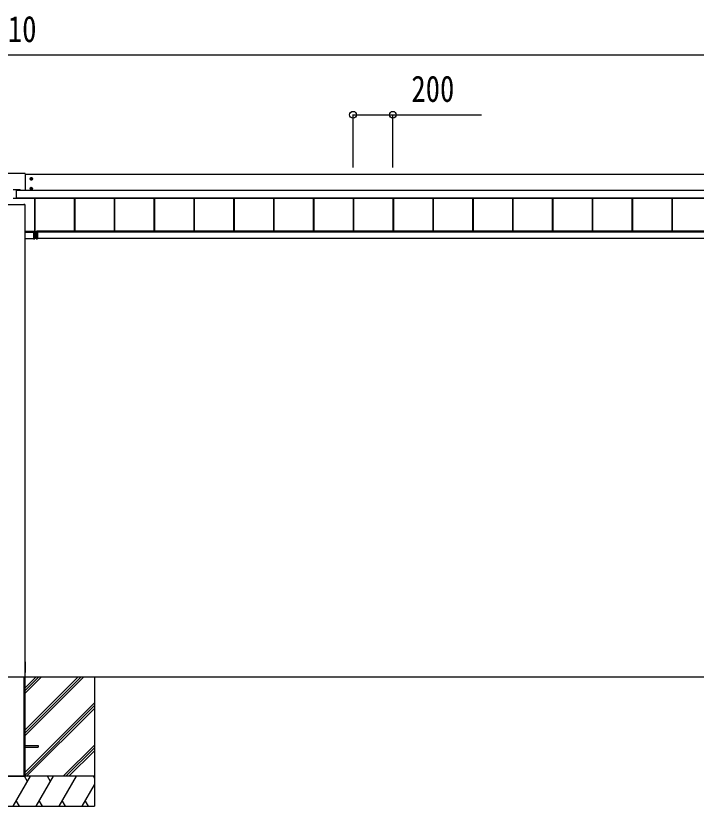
# Model space of a CAD drawing. Units: millimetres, scale not verified. Extents: x -16820 to 16820, y -11880 to 11880.
# Drawn here: x -8315 to -4898, y -8600 to -4632 of the extents above; entities that cross this region are included whole.
import ezdxf
from ezdxf.enums import TextEntityAlignment as Align

# ---------------------------------------------------------------- set-up
doc = ezdxf.new("R2010")
doc.units = ezdxf.units.MM
doc.header["$LTSCALE"] = 60
doc.layers.add('0-4_YKK_A1', color=4, linetype='Continuous')
doc.layers.add('0-5_YKK_D', color=6, linetype='Continuous')
doc.styles.add('ＭＳ ゴシック', font='')
doc.styles.get('ＭＳ ゴシック').set_extended_font_data('MS Gothic')

msp = doc.modelspace()

# ---------------------------------------------------------------- linework, layer by layer
at = {"layer": '0-4_YKK_A1'}
for p, q in [((-8267.92, -5424.66), (-8371.92, -5424.66)), ((-8266.92, -5425.66), (-8266.92, -5507.31)), ((-3172.92, -5428.88), (-8266.92, -5428.88)), ((-8244.17, -5450.62), (-8229.67, -5450.62)), ((-8239.2, -5449.86), (-8239.92, -5449.86)), ((-8236.92, -5457.87), (-8236.92, -5443.37)), ((-8234.64, -5451.38), (-8233.92, -5451.38)), ((-8327.42, -5504.81), (-8312.42, -5504.81)), ((-8312.42, -5504.81), (-8312.42, -5549.96)), ((-8312.42, -5504.99), (-8293.42, -5504.99)), ((-8312.42, -5506.99), (-8293.42, -5506.99)), ((-8312.42, -5507.31), (-3021.42, -5507.31)), ((-8312.42, -5507.8), (-3021.42, -5507.8)), ((-8293.42, -5507.31), (-8293.42, -5504.99)), ((-8244.17, -5500.59), (-8229.67, -5500.59)), ((-8239.2, -5499.83), (-8239.92, -5499.83)), ((-8236.92, -5507.84), (-8236.92, -5493.34)), ((-8234.64, -5501.35), (-8233.92, -5501.35)), ((-8312.42, -5549.96), (-8327.42, -5549.96)), ((-8312.42, -5546.77), (-3021.42, -5546.77)), ((-8312.42, -5547.29), (-3021.42, -5547.29)), ((-3021.42, -5547.43), (-8312.42, -5547.43)), ((-8221.42, -5547.43), (-8221.42, -5715.22)), ((-8221.02, -5547.43), (-8221.02, -5715.22)), ((-8218.42, -5547.43), (-8218.42, -5715.22)), ((-8021.42, -5547.43), (-8021.42, -5713.66)), ((-8018.82, -5547.43), (-8018.82, -5713.66)), ((-8018.42, -5547.43), (-8018.42, -5713.66)), ((-7821.42, -5547.43), (-7821.42, -5713.66)), ((-7818.82, -5547.43), (-7818.82, -5713.66)), ((-7818.42, -5547.43), (-7818.42, -5713.66)), ((-7621.42, -5547.43), (-7621.42, -5713.66)), ((-7618.82, -5547.43), (-7618.82, -5713.66)), ((-7618.42, -5547.43), (-7618.42, -5713.66)), ((-7421.42, -5547.43), (-7421.42, -5713.66)), ((-7418.82, -5547.43), (-7418.82, -5713.66)), ((-7418.42, -5547.43), (-7418.42, -5713.66)), ((-7221.42, -5547.43), (-7221.42, -5713.66)), ((-7218.82, -5547.43), (-7218.82, -5713.66)), ((-7218.42, -5547.43), (-7218.42, -5713.66)), ((-7021.42, -5547.43), (-7021.42, -5713.66)), ((-7018.82, -5547.43), (-7018.82, -5713.66)), ((-7018.42, -5547.43), (-7018.42, -5713.66)), ((-6821.42, -5547.43), (-6821.42, -5713.66)), ((-6818.82, -5547.43), (-6818.82, -5713.66)), ((-6818.42, -5547.43), (-6818.42, -5713.66)), ((-6621.42, -5547.43), (-6621.42, -5713.66)), ((-6618.82, -5547.43), (-6618.82, -5713.66)), ((-6618.42, -5547.43), (-6618.42, -5713.66)), ((-6421.42, -5547.43), (-6421.42, -5713.66)), ((-6418.82, -5547.43), (-6418.82, -5713.66)), ((-6418.42, -5547.43), (-6418.42, -5713.66)), ((-6221.42, -5547.43), (-6221.42, -5713.66)), ((-6218.82, -5547.43), (-6218.82, -5713.66)), ((-6218.42, -5547.43), (-6218.42, -5713.66)), ((-6021.42, -5547.43), (-6021.42, -5713.66)), ((-6018.82, -5547.43), (-6018.82, -5713.66)), ((-6018.42, -5547.43), (-6018.42, -5713.66)), ((-5821.42, -5547.43), (-5821.42, -5713.66)), ((-5818.82, -5547.43), (-5818.82, -5713.66)), ((-5818.42, -5547.43), (-5818.42, -5713.66)), ((-5621.42, -5547.43), (-5621.42, -5713.66)), ((-5618.82, -5547.43), (-5618.82, -5713.66)), ((-5618.42, -5547.43), (-5618.42, -5713.66)), ((-5421.42, -5547.43), (-5421.42, -5713.66)), ((-5418.82, -5547.43), (-5418.82, -5713.66)), ((-5418.42, -5547.43), (-5418.42, -5713.66)), ((-5221.42, -5547.43), (-5221.42, -5713.66)), ((-5218.82, -5547.43), (-5218.82, -5713.66)), ((-5218.42, -5547.43), (-5218.42, -5713.66)), ((-5021.42, -5547.43), (-5021.42, -5713.66)), ((-5018.82, -5547.43), (-5018.82, -5713.66)), ((-5018.42, -5547.43), (-5018.42, -5713.66)), ((-8369.62, -5579.31), (-8270.22, -5579.31)), ((-8273.92, -5579.24), (-8273.92, -5579.31)), ((-8272.42, -5579.22), (-8273.42, -5579.22)), ((-8273.42, -5579.22), (-8273.42, -5579.31)), ((-8272.42, -5579.02), (-8272.42, -5579.31)), ((-8272.12, -5579.01), (-8270.22, -5579.01)), ((-8272.12, -5579.01), (-8272.12, -5579.31)), ((-8270.22, -5579.01), (-8270.22, -5579.31)), ((-8269.92, -5579.02), (-8269.92, -5579.31)), ((-8269.92, -5713.66), (-8221.92, -5713.66)), ((-8269.92, -5715.66), (-8221.92, -5715.66)), ((-8269.92, -5718.53), (-8222.42, -5718.53)), ((-8269.92, -5750.01), (-8225.92, -5750.01)), ((-8225.92, -5718.29), (-8225.92, -5718.49)), ((-8220.2, -5718.3), (-8225.92, -5718.29)), ((-8225.92, -5718.79), (-8219.72, -5718.8)), ((-8225.92, -5752.57), (-8219.7, -5752.18)), ((-8225.92, -5752.27), (-8225.92, -5752.57)), ((-8221.92, -5713.66), (-8221.92, -5718.29)), ((-8221.92, -5715.22), (-8209.92, -5715.22)), ((-8220.2, -5715.72), (-8220.2, -5718.3)), ((-8220.2, -5715.72), (-8219.92, -5715.72)), ((-8220.2, -5718.3), (-8219.92, -5718.3)), ((-8219.72, -5718.5), (-8219.72, -5718.5)), ((-8219.7, -5715.22), (-8219.42, -5715.22)), ((-8219.7, -5718.8), (-8219.42, -5718.8)), ((-8219.42, -5751.89), (-8219.7, -5751.89)), ((-8219.42, -5718.8), (-8219.42, -5715.22)), ((-8219.42, -5751.89), (-8219.42, -5718.8)), ((-8212.42, -5718.8), (-8212.42, -5715.22)), ((-8212.14, -5715.22), (-8212.42, -5715.22)), ((-8212.42, -5751.89), (-8212.42, -5718.8)), ((-8212.14, -5718.8), (-8212.42, -5718.8)), ((-8212.42, -5751.89), (-8212.14, -5751.89)), ((-8205.92, -5752.57), (-8212.14, -5752.18)), ((-8212.12, -5718.5), (-8212.12, -5718.5)), ((-8205.92, -5718.79), (-8212.12, -5718.8)), ((-8211.64, -5715.72), (-8211.92, -5715.72)), ((-8211.64, -5718.3), (-8211.92, -5718.3)), ((-8211.64, -5715.72), (-8211.64, -5718.3)), ((-8211.64, -5718.3), (-8205.92, -5718.29)), ((-3169.92, -5713.66), (-8209.92, -5713.66)), ((-8209.92, -5713.66), (-8209.92, -5718.29)), ((-3169.92, -5715.66), (-8209.92, -5715.66)), ((-3169.92, -5718.53), (-8209.42, -5718.53)), ((-8205.92, -5718.29), (-8205.92, -5718.49)), ((-3170.77, -5750.01), (-8205.92, -5750.01)), ((-8205.92, -5752.27), (-8205.92, -5752.57)), ((-8267.69, -7875.8), (-8267.42, -7906.7)), ((-8268.12, -7930), (-8269.92, -7930)), ((-8267.92, -7930), (-8268.12, -7930)), ((-8267.42, -7906.7), (-8267.62, -7929.7)), ((-13469.92, -7950), (-2619.92, -7950)), ((-8369.62, -7950), (-8270.22, -7950)), ((-8273.92, -7950), (-8273.92, -8450)), ((-8272.42, -7950), (-8272.42, -8450)), ((-8269.92, -7946), (-8269.92, -8450)), ((-8269.92, -7950), (-8269.92, -8450)), ((-8269.92, -8035), (-8184.92, -7950)), ((-8269.92, -8020.86), (-8199.06, -7950)), ((-8269.92, -8006.71), (-8213.21, -7950)), ((-8269.92, -8247.13), (-7972.83, -7950.04)), ((-8269.92, -8232.99), (-7986.97, -7950.04)), ((-8269.92, -8218.85), (-8001.11, -7950.04)), ((-7919.92, -7950), (-7919.92, -8600)), ((-8269.92, -8430.98), (-7919.92, -8080.98)), ((-8269.92, -8445.12), (-7919.92, -8095.12)), ((-8260.66, -8450), (-7919.92, -8109.26)), ((-8269.92, -8295.5), (-8202.42, -8295.5)), ((-8269.92, -8304.5), (-8202.42, -8304.5)), ((-8202.42, -8295.5), (-8202.42, -8304.5)), ((-8076.81, -8450), (-7919.92, -8293.11)), ((-8062.67, -8450), (-7919.92, -8307.25)), ((-8048.53, -8450), (-7919.92, -8321.39)), ((-7919.92, -8450), (-8719.92, -8450)), ((-7919.92, -8450), (-8719.92, -8450)), ((-8369.92, -8450), (-8269.92, -8450)), ((-8327.93, -8600), (-8241.33, -8450)), ((-8256.33, -8475.98), (-8271.33, -8450)), ((-8212.46, -8600), (-8125.86, -8450)), ((-8140.86, -8475.98), (-8155.86, -8450)), ((-8096.99, -8600), (-8010.39, -8450)), ((-7919.92, -8458.66), (-7924.92, -8450)), ((-7981.52, -8600), (-7919.92, -8493.3)), ((-8719.92, -8600), (-7919.92, -8600)), ((-8312.93, -8574.02), (-8297.94, -8600)), ((-8197.47, -8574.02), (-8182.47, -8600)), ((-8082, -8574.02), (-8067, -8600)), ((-7966.52, -8574.02), (-7951.53, -8600))]:
    msp.add_line(p, q, dxfattribs=at)
for points in [[(-8236.92, -5444.84), (-8241.92, -5447.73), (-8241.92, -5453.5), (-8236.92, -5456.39), (-8231.92, -5453.5), (-8231.92, -5447.73)], [(-8236.92, -5494.81), (-8241.92, -5497.7), (-8241.92, -5503.47), (-8236.92, -5506.36), (-8231.92, -5503.47), (-8231.92, -5497.7)]]:
    msp.add_lwpolyline(points, close=True, dxfattribs=at)
for points in [[(-8239.92, -5449.86), (-8239.92, -5451.38), (-8239.2, -5451.38)], [(-8236.16, -5448.34), (-8236.16, -5447.62), (-8237.68, -5447.62), (-8237.68, -5448.34)], [(-8237.68, -5452.9), (-8237.68, -5453.62), (-8236.16, -5453.62), (-8236.16, -5452.9)], [(-8233.92, -5451.38), (-8233.92, -5449.86), (-8234.64, -5449.86)], [(-8239.92, -5499.83), (-8239.92, -5501.35), (-8239.2, -5501.35)], [(-8236.16, -5498.31), (-8236.16, -5497.59), (-8237.68, -5497.59), (-8237.68, -5498.31)], [(-8237.68, -5502.87), (-8237.68, -5503.59), (-8236.16, -5503.59), (-8236.16, -5502.87)], [(-8233.92, -5501.35), (-8233.92, -5499.83), (-8234.64, -5499.83)], [(-8270.22, -5579.31), (-8269.92, -5579.31), (-8269.92, -7946)], [(-8219.74, -5718.5), (-8225.92, -5718.49), (-8225.92, -5718.79), (-8225.92, -5752.27)], [(-8219.7, -5718.8), (-8219.7, -5751.89), (-8225.92, -5752.27)], [(-8219.92, -5718.32), (-8219.92, -5718.3), (-8219.92, -5715.72)], [(-8219.72, -5718.5), (-8219.72, -5718.5), (-8219.73, -5718.5)], [(-8212.14, -5718.8), (-8212.14, -5751.89), (-8205.92, -5752.27)], [(-8212.12, -5718.5), (-8212.12, -5718.5), (-8212.11, -5718.5)], [(-8212.1, -5718.5), (-8205.92, -5718.49), (-8205.92, -5718.79), (-8205.92, -5752.27)], [(-8211.92, -5718.32), (-8211.92, -5718.3), (-8211.92, -5715.72)], [(-8269.92, -7875.5), (-8268.19, -7875.5), (-8267.99, -7875.5)], [(-8369.62, -7950), (-8270.22, -7950), (-8269.92, -7950)]]:
    msp.add_lwpolyline(points, dxfattribs=at)
for centre, radius in [((-8236.92, -5450.62), 6.25), ((-8236.92, -5450.62), 5), ((-8236.92, -5500.59), 6.25), ((-8236.92, -5500.59), 5)]:
    msp.add_circle(centre, radius, dxfattribs=at)
for centre, radius, start, end in [((-8267.92, -5425.66), 1, 0.01746, 90.01745), ((-8236.92, -5450.62), 5.58, 153.74848, 206.25152), ((-8236.92, -5450.62), 5.58, 93.74848, 146.25152), ((-8236.92, -5450.62), 5.58, 213.74848, 266.25152), ((-8239.2, -5448.34), 1.52, 270, 0), ((-8239.2, -5452.9), 1.52, 0, 90), ((-8236.92, -5450.62), 5.58, 33.74848, 86.25152), ((-8236.92, -5450.62), 5.58, 273.74848, 326.25152), ((-8234.64, -5448.34), 1.52, 180, 270), ((-8234.64, -5452.9), 1.52, 90, 180), ((-8236.92, -5450.62), 5.58, 333.74848, 26.25152), ((-8236.92, -5500.59), 5.58, 153.74848, 206.25152), ((-8236.92, -5500.59), 5.58, 93.74848, 146.25152), ((-8236.92, -5500.59), 5.58, 213.74848, 266.25152), ((-8239.2, -5498.31), 1.52, 270, 0), ((-8239.2, -5502.87), 1.52, 0, 90), ((-8236.92, -5500.59), 5.58, 33.74848, 86.25152), ((-8236.92, -5500.59), 5.58, 273.74848, 326.25152), ((-8234.64, -5498.31), 1.52, 180, 270), ((-8234.64, -5502.87), 1.52, 90, 180), ((-8236.92, -5500.59), 5.58, 333.74848, 26.25152), ((-8220.13, -5720.29), 1.98, 83.79926, 91.95127), ((-8219.74, -5718.8), 0.3, 87.77338, 89.77816), ((-8219.74, -5718.64), 0.141, 85.77463, 89.9759), ((-8220.97, -5718.73), 1.25, 356.45735, 10.27369), ((-8220.93, -5718.68), 1.21, 354.17006, 8.37745), ((-8221.05, -5715.29), 1.35, 350.09675, 2.91202), ((-8219.72, -5715.22), 0.3, 269.98255, 359.98254), ((-8219.72, -5718.8), 0.3, 0, 89.87763), ((-8220.92, -5718.72), 1.22, 356.27163, 10.47203), ((-8219.72, -5751.89), 0.3, 273.5, 0), ((-8220.93, -5752.04), 1.24, 353.06854, 6.93146), ((-8212.12, -5715.22), 0.3, 180.01746, 270.01745), ((-8212.12, -5718.8), 0.3, 90.12237, 180), ((-8212.12, -5751.89), 0.3, 180, 266.5), ((-8210.8, -5715.29), 1.35, 177.08798, 189.90325), ((-8210.93, -5718.72), 1.22, 169.52797, 183.72837), ((-8210.91, -5752.04), 1.24, 173.06854, 186.93146), ((-8210.91, -5718.68), 1.21, 171.62255, 185.82994), ((-8210.87, -5718.73), 1.25, 169.72631, 183.54265), ((-8212.1, -5718.8), 0.3, 90.22184, 92.22662), ((-8212.1, -5718.64), 0.141, 90.0241, 94.22537), ((-8211.71, -5720.29), 1.98, 88.04873, 96.20074), ((-8267.99, -7875.8), 0.3, 0.5, 90), ((-8267.92, -7929.7), 0.3, 270, 359.5)]:
    msp.add_arc(centre, radius, start, end, dxfattribs=at)
for centre, major_axis, ratio, start_param, end_param in [((-8273.42, -5579.24), (0.5, 0), 0.034921, 1.5707963, 3.1415927), ((-8272.12, -5579.02), (0.3, 0), 0.034921, 1.5707963, 3.1415927), ((-8270.22, -5579.02), (0.3, 0), 0.034921, 6.2831853, 7.8539816), ((-8219.7, -5715.72), (-0.301, 0.4), 0.997782, 5.6362522, 7.2070486), ((-8220.22, -5718.3), (-0.001, 0.2), 0.09157, 4.6769241, 4.7117655), ((-8219.72, -5718.3), (0.482, 0.007), 0.414889, 3.1353871, 4.6694768), ((-8219.72, -5715.72), (-0.108, 0.169), 0.994155, 5.7105836, 7.28138), ((-8219.72, -5718.3), (0.145, 0.15), 0.921201, 2.3804184, 3.9145081), ((-8219.7, -5718.3), (-0.301, 0.4), 0.997782, 2.4579529, 2.4946596), ((-8212.14, -5715.72), (0.301, 0.4), 0.997782, 5.3593221, 6.9301184), ((-8212.14, -5718.3), (0.301, 0.4), 0.997782, 3.7885257, 3.8252324), ((-8212.12, -5715.72), (0.108, 0.169), 0.994155, 5.2849907, 6.855787), ((-8212.12, -5718.3), (-0.145, 0.15), 0.921201, 2.3686772, 3.9027669), ((-8212.12, -5718.3), (-0.482, 0.007), 0.414889, 1.6137085, 3.1477982), ((-8211.62, -5718.3), (0.001, 0.2), 0.09157, 1.5714198, 1.6062613)]:
    msp.add_ellipse(centre, major_axis=major_axis, ratio=ratio, start_param=start_param, end_param=end_param, dxfattribs=at)
at = {"layer": '0-5_YKK_D'}
for p, q in [((-13424.92, -4828.88), (-3214.92, -4828.88)), ((-6621.42, -5393.72), (-6621.42, -5127.88)), ((-6421.42, -5393.72), (-6421.42, -5127.88))]:
    msp.add_line(p, q, dxfattribs=at)
msp.add_lwpolyline([(-6621.42, -5128.88), (-6421.42, -5128.88), (-5977.02, -5128.88)], dxfattribs=at)
for centre in [(-6621.42, -5128.88), (-6421.42, -5128.88)]:
    msp.add_circle(centre, 17, dxfattribs=at)

# ---------------------------------------------------------------- texts
at = {"layer": '0-5_YKK_D', "style": 'ＭＳ ゴシック', "width": 0.8}
for s, p in [('D=10610', (-8713.52, -4803.88)), ('200', (-6328.42, -5103.88))]:
    msp.add_text(s, height=132, dxfattribs=at).set_placement(p, align=Align.BOTTOM_LEFT)

doc.saveas('drawing.dxf')
